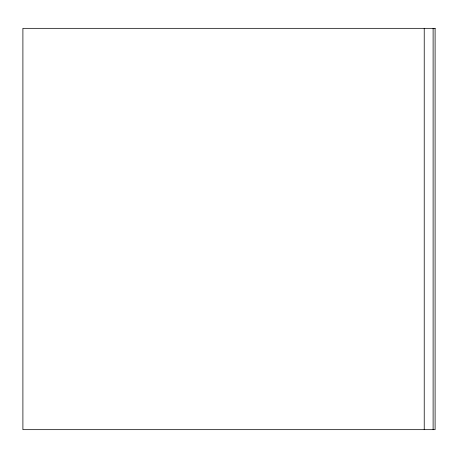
<?xml version="1.0" encoding="UTF-8"?>
<svg xmlns="http://www.w3.org/2000/svg" width="458" height="458" viewBox="0 0 458 458"><rect width="100%" height="100%" fill="white"/><g stroke="black" fill="none" stroke-linecap="round" stroke-linejoin="round"><path stroke-width="0.69" d="M433.113 28.333L433.113 429.667M424.228 28.333L424.228 429.667M435.1 28.333L22.9 28.333L22.9 429.667L435.1 429.667L435.1 28.333"/></g></svg>
